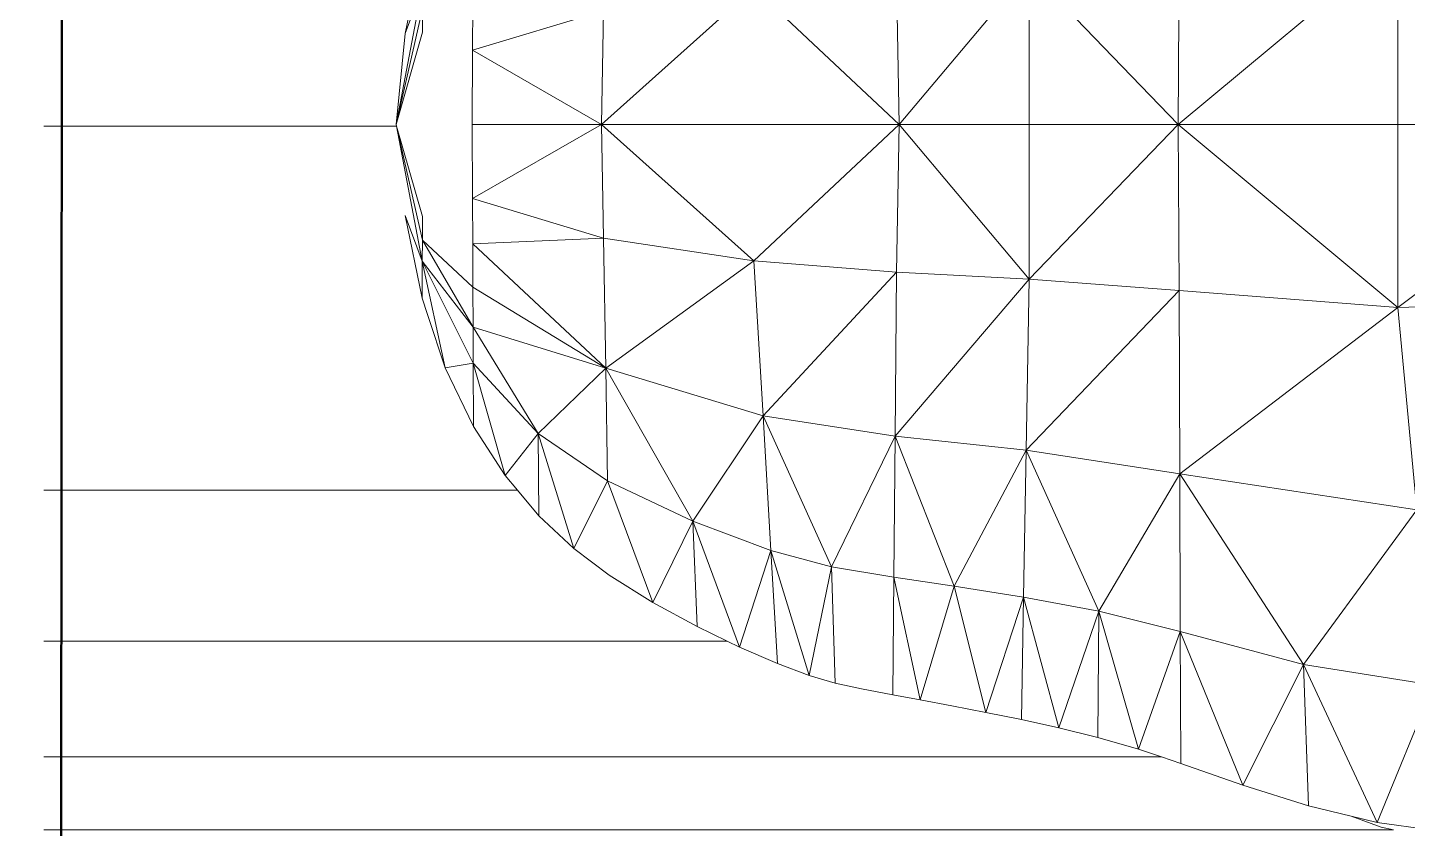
# Model space of a CAD drawing. Header units: centimetres. Extents: x -48696 to 156237, y -5617 to 29024.
# Drawn here: x -13087.78 to -13083.995, y 14471.963 to 14474.16 of the extents above; entities that cross this region are included whole.
import ezdxf

# ---------------------------------------------------------------- set-up
doc = ezdxf.new("R2010")
doc.units = ezdxf.units.CM
doc.layers.add('Moveis', color=1, linetype='Continuous', lineweight=9)
doc.layers.add('Parede Baixa', color=5, linetype='Continuous', lineweight=50)

# ---------------------------------------------------------------- blocks, each defined once
blk = doc.blocks.new('o')
at = {"layer": 'Moveis'}
for p, q in [((12555.4038, 3257.8706), (12555.4803, 3257.8424)), ((12555.4803, 3257.8424), (12555.5125, 3257.8355))]:
    blk.add_line(p, q, dxfattribs=at)
for points in [[(12555.5235, 3260.1203), (12554.9582, 3259.6499), (12554.9611, 3260.0768)], [(12555.5235, 3259.6499), (12554.9582, 3259.6499), (12555.5235, 3260.1203)], [(12556.153, 3259.6499), (12555.5235, 3259.6499), (12555.5235, 3260.1203)], [(12556.2015, 3260.1005), (12556.153, 3259.6499), (12555.5235, 3260.1203)], [(12554.9611, 3260.0768), (12554.9582, 3259.6499), (12554.5757, 3260.0476)], [(12554.2411, 3259.6499), (12553.8673, 3260.0011), (12554.2343, 3260.0297)], [(12554.5757, 3260.0476), (12554.2411, 3259.6499), (12554.2343, 3260.0297)], [(12554.5757, 3259.6499), (12554.2411, 3259.6499), (12554.5757, 3260.0476)], [(12554.9582, 3259.6499), (12554.5757, 3259.6499), (12554.5757, 3260.0476)], [(12553.0147, 3260.0018), (12552.9473, 3259.6499), (12552.9707, 3259.8836)], [(12553.8673, 3260.0011), (12553.4754, 3259.6499), (12553.4806, 3259.9421)], [(12554.2411, 3259.6499), (12553.4754, 3259.6499), (12553.8673, 3260.0011)], [(12553.0154, 3259.8869), (12552.9473, 3259.6499), (12553.015, 3259.9474)], [(12553.4806, 3259.9421), (12553.144, 3259.8406), (12553.1444, 3259.9573)], [(12553.4806, 3259.9421), (12553.4754, 3259.6499), (12553.144, 3259.8406)], [(12553.4754, 3259.6499), (12553.1432, 3259.6499), (12553.144, 3259.8406)], [(12553.0154, 3259.4128), (12553.015, 3259.3523), (12552.9482, 3259.6459)], [(12553.4754, 3259.6499), (12553.144, 3259.4591), (12553.1432, 3259.6499)], [(12553.4806, 3259.3576), (12553.144, 3259.4591), (12553.4754, 3259.6499)], [(12554.2411, 3259.6499), (12553.8673, 3259.2987), (12553.4754, 3259.6499)], [(12553.8673, 3259.2987), (12553.4806, 3259.3576), (12553.4754, 3259.6499)], [(12554.2411, 3259.6499), (12554.2343, 3259.27), (12553.8673, 3259.2987)], [(12554.5757, 3259.2521), (12554.2343, 3259.27), (12554.2411, 3259.6499)], [(12554.5757, 3259.2521), (12554.2411, 3259.6499), (12554.5757, 3259.6499)], [(12554.9582, 3259.6499), (12554.5757, 3259.2521), (12554.5757, 3259.6499)], [(12554.9611, 3259.2229), (12554.5757, 3259.2521), (12554.9582, 3259.6499)], [(12555.5235, 3259.1794), (12554.9611, 3259.2229), (12554.9582, 3259.6499)], [(12555.5235, 3259.1794), (12554.9582, 3259.6499), (12555.5235, 3259.6499)], [(12556.153, 3259.6499), (12555.5235, 3259.1794), (12555.5235, 3259.6499)], [(12556.2015, 3259.1992), (12555.5235, 3259.1794), (12556.153, 3259.6499)], [(12553.4806, 3259.3576), (12553.1444, 3259.3424), (12553.144, 3259.4591)], [(12553.4863, 3259.0228), (12553.1444, 3259.3424), (12553.4806, 3259.3576)], [(12553.8673, 3259.2987), (12553.4863, 3259.0228), (12553.4806, 3259.3576)], [(12553.1453, 3259.1288), (12553.0147, 3259.2979), (12553.015, 3259.3523)], [(12553.1453, 3259.1288), (12553.015, 3259.3523), (12553.1449, 3259.2316)], [(12553.4863, 3259.0228), (12553.1449, 3259.2316), (12553.1444, 3259.3424)], [(12553.1457, 3259.036), (12553.0739, 3259.0236), (12553.0147, 3259.2979)], [(12553.1457, 3259.036), (12553.0147, 3259.2979), (12553.1453, 3259.1288)], [(12553.8909, 3258.9003), (12553.4863, 3259.0228), (12553.8673, 3259.2987)], [(12554.2343, 3259.27), (12553.8909, 3258.9003), (12553.8673, 3259.2987)], [(12554.2343, 3259.27), (12554.2306, 3258.8479), (12553.8909, 3258.9003)], [(12554.5757, 3259.2521), (12554.2306, 3258.8479), (12554.2343, 3259.27)], [(12554.5757, 3259.2521), (12554.5679, 3258.8119), (12554.2306, 3258.8479)], [(12554.9611, 3259.2229), (12554.5679, 3258.8119), (12554.5757, 3259.2521)], [(12553.4863, 3259.0228), (12553.1453, 3259.1288), (12553.1449, 3259.2316)], [(12554.9627, 3258.7512), (12554.5679, 3258.8119), (12554.9611, 3259.2229)], [(12555.5235, 3259.1794), (12554.9627, 3258.7512), (12554.9611, 3259.2229)], [(12555.5727, 3258.6586), (12554.9627, 3258.7512), (12555.5235, 3259.1794)], [(12556.2015, 3259.1992), (12555.5727, 3258.6586), (12555.5235, 3259.1794)], [(12553.4863, 3259.0228), (12553.3123, 3258.8548), (12553.1453, 3259.1288)], [(12553.3123, 3258.8548), (12553.1457, 3259.036), (12553.1453, 3259.1288)], [(12553.2278, 3258.7466), (12553.1464, 3258.8725), (12553.1457, 3259.036)], [(12553.3123, 3258.8548), (12553.2278, 3258.7466), (12553.1457, 3259.036)], [(12553.4913, 3258.7331), (12553.3123, 3258.8548), (12553.4863, 3259.0228)], [(12553.7102, 3258.6291), (12553.4913, 3258.7331), (12553.4863, 3259.0228)], [(12553.8909, 3258.9003), (12553.7102, 3258.6291), (12553.4863, 3259.0228)], [(12553.9113, 3258.5542), (12553.7102, 3258.6291), (12553.8909, 3258.9003)], [(12554.2306, 3258.8479), (12554.067, 3258.5122), (12553.8909, 3258.9003)], [(12554.067, 3258.5122), (12553.9113, 3258.5542), (12553.8909, 3258.9003)], [(12553.4913, 3258.7331), (12553.404, 3258.5593), (12553.3123, 3258.8548)], [(12553.404, 3258.5593), (12553.3147, 3258.6432), (12553.3123, 3258.8548)], [(12554.2306, 3258.8479), (12554.2274, 3258.4853), (12554.067, 3258.5122)], [(12554.3823, 3258.462), (12554.2274, 3258.4853), (12554.2306, 3258.8479)], [(12554.5679, 3258.8119), (12554.3823, 3258.462), (12554.2306, 3258.8479)], [(12554.5679, 3258.8119), (12554.5612, 3258.4341), (12554.3823, 3258.462)], [(12554.7549, 3258.3976), (12554.5612, 3258.4341), (12554.5679, 3258.8119)], [(12554.9627, 3258.7512), (12554.7549, 3258.3976), (12554.5679, 3258.8119)], [(12553.7102, 3258.6291), (12553.6074, 3258.4201), (12553.4913, 3258.7331)], [(12554.964, 3258.3453), (12554.7549, 3258.3976), (12554.9627, 3258.7512)], [(12555.5727, 3258.6586), (12555.2809, 3258.2606), (12554.9627, 3258.7512)], [(12555.2809, 3258.2606), (12554.964, 3258.3453), (12554.9627, 3258.7512)], [(12555.6153, 3258.2078), (12555.2809, 3258.2606), (12555.5727, 3258.6586)], [(12553.7212, 3258.3581), (12553.6074, 3258.4201), (12553.7102, 3258.6291)], [(12553.9113, 3258.5542), (12553.8305, 3258.3051), (12553.7102, 3258.6291)], [(12553.9286, 3258.2628), (12553.8305, 3258.3051), (12553.9113, 3258.5542)], [(12554.0092, 3258.2327), (12553.9286, 3258.2628), (12553.9113, 3258.5542)], [(12554.067, 3258.5122), (12554.0092, 3258.2327), (12553.9113, 3258.5542)], [(12554.0769, 3258.2127), (12554.0092, 3258.2327), (12554.067, 3258.5122)], [(12554.2954, 3258.1695), (12554.2248, 3258.1827), (12554.2274, 3258.4853)], [(12554.3823, 3258.462), (12554.2954, 3258.1695), (12554.2274, 3258.4853)], [(12554.5612, 3258.4341), (12554.4636, 3258.1373), (12554.3823, 3258.462)], [(12554.5612, 3258.4341), (12554.5556, 3258.119), (12554.4636, 3258.1373)], [(12554.6519, 3258.098), (12554.5556, 3258.119), (12554.5612, 3258.4341)], [(12554.7549, 3258.3976), (12554.6519, 3258.098), (12554.5612, 3258.4341)], [(12554.7549, 3258.3976), (12554.7523, 3258.073), (12554.6519, 3258.098)], [(12554.8567, 3258.0426), (12554.7523, 3258.073), (12554.7549, 3258.3976)], [(12554.964, 3258.3453), (12554.8567, 3258.0426), (12554.7549, 3258.3976)], [(12555.1252, 3257.9503), (12554.9651, 3258.0063), (12554.964, 3258.3453)], [(12555.2809, 3258.2606), (12555.1252, 3257.9503), (12554.964, 3258.3453)], [(12555.2938, 3257.8971), (12555.1252, 3257.9503), (12555.2809, 3258.2606)], [(12555.6153, 3258.2078), (12555.47, 3257.8546), (12555.2809, 3258.2606)]]:
    blk.add_3dface(points, dxfattribs=at)
for points, invisible_edges in [([(12552.0413, 3259.6459), (12553.0141, 3260.0972), (12552.9707, 3259.8836)], 13), ([(12552.0413, 3259.6459), (12552.9707, 3259.8836), (12552.9473, 3259.6499)], 13), ([(12552.9482, 3259.6459), (12552.0413, 3259.6459), (12552.9473, 3259.6499)], 2), ([(12553.0281, 3259.1608), (12552.0413, 3259.6459), (12553.0141, 3259.2026)], 3), ([(12553.0141, 3259.2026), (12552.0413, 3259.6459), (12552.9707, 3259.4161)], 3), ([(12552.9707, 3259.4161), (12552.0413, 3259.6459), (12552.9482, 3259.6459)], 13), ([(12553.0147, 3259.2979), (12552.9707, 3259.4161), (12552.9482, 3259.6459)], 2), ([(12553.0147, 3259.2979), (12553.0281, 3259.1608), (12553.0141, 3259.2026)], 1), ([(12553.0281, 3259.1608), (12553.0147, 3259.2979), (12553.0739, 3259.0236)], 1), ([(12552.0413, 3258.7088), (12553.0281, 3259.1608), (12553.0739, 3259.0236)], 13), ([(12552.0413, 3258.7088), (12553.0739, 3259.0236), (12553.1464, 3258.8725)], 13), ([(12552.0413, 3258.7088), (12553.1464, 3258.8725), (12553.2278, 3258.7466)], 13), ([(12552.0413, 3258.7088), (12553.2278, 3258.7466), (12553.2596, 3258.7088)], 1), ([(12553.4913, 3258.7331), (12553.4955, 3258.4901), (12553.404, 3258.5593)], 1), ([(12553.4955, 3258.4901), (12553.4913, 3258.7331), (12553.6074, 3258.4201)], 1), ([(12552.0413, 3258.3206), (12553.2596, 3258.7088), (12553.3147, 3258.6432)], 13), ([(12552.0413, 3258.3206), (12553.3147, 3258.6432), (12553.404, 3258.5593)], 13), ([(12553.7102, 3258.6291), (12553.7985, 3258.3206), (12553.7212, 3258.3581)], 1), ([(12553.7985, 3258.3206), (12553.7102, 3258.6291), (12553.8305, 3258.3051)], 1), ([(12552.0413, 3258.3206), (12553.404, 3258.5593), (12553.4955, 3258.4901)], 13), ([(12554.2274, 3258.4853), (12554.0769, 3258.2127), (12554.067, 3258.5122)], 1), ([(12552.0413, 3258.3206), (12553.4955, 3258.4901), (12553.6074, 3258.4201)], 13), ([(12554.0769, 3258.2127), (12554.2274, 3258.4853), (12554.1444, 3258.1978)], 3), ([(12554.1444, 3258.1978), (12554.2274, 3258.4853), (12554.2248, 3258.1827)], 1), ([(12554.3823, 3258.462), (12554.3761, 3258.1542), (12554.2954, 3258.1695)], 1), ([(12554.3761, 3258.1542), (12554.3823, 3258.462), (12554.4636, 3258.1373)], 1), ([(12552.0413, 3258.3206), (12553.6074, 3258.4201), (12553.7212, 3258.3581)], 13), ([(12552.0413, 3258.3206), (12553.7212, 3258.3581), (12553.7985, 3258.3206)], 1), ([(12554.964, 3258.3453), (12554.916, 3258.0228), (12554.8567, 3258.0426)], 1), ([(12554.916, 3258.0228), (12554.964, 3258.3453), (12554.9651, 3258.0063)], 1), ([(12552.0413, 3258.0228), (12553.7985, 3258.3206), (12553.8305, 3258.3051)], 13), ([(12552.0413, 3258.0228), (12553.8305, 3258.3051), (12553.9286, 3258.2628)], 13), ([(12552.0413, 3258.0228), (12553.9286, 3258.2628), (12554.0092, 3258.2327)], 13), ([(12555.2809, 3258.2606), (12555.4038, 3257.8706), (12555.2938, 3257.8971)], 1), ([(12555.4038, 3257.8706), (12555.2809, 3258.2606), (12555.47, 3257.8546)], 1), ([(12552.0413, 3258.0228), (12554.0092, 3258.2327), (12554.0769, 3258.2127)], 13), ([(12552.0413, 3258.0228), (12554.0769, 3258.2127), (12554.916, 3258.0228)], 3), ([(12554.916, 3258.0228), (12554.0769, 3258.2127), (12554.1444, 3258.1978)], 13), ([(12554.916, 3258.0228), (12554.1444, 3258.1978), (12554.2248, 3258.1827)], 13), ([(12555.6153, 3258.2078), (12555.6063, 3257.8355), (12555.47, 3257.8546)], 1), ([(12554.916, 3258.0228), (12554.2248, 3258.1827), (12554.2954, 3258.1695)], 13), ([(12554.916, 3258.0228), (12554.2954, 3258.1695), (12554.3761, 3258.1542)], 13), ([(12554.916, 3258.0228), (12554.3761, 3258.1542), (12554.4636, 3258.1373)], 13), ([(12554.916, 3258.0228), (12554.4636, 3258.1373), (12554.5556, 3258.119)], 13), ([(12554.916, 3258.0228), (12554.5556, 3258.119), (12554.6519, 3258.098)], 13), ([(12554.916, 3258.0228), (12554.6519, 3258.098), (12554.7523, 3258.073)], 13), ([(12554.916, 3258.0228), (12554.7523, 3258.073), (12554.8567, 3258.0426)], 1), ([(12555.1252, 3257.9503), (12554.916, 3258.0228), (12554.9651, 3258.0063)], 1), ([(12552.0413, 3257.8355), (12555.1252, 3257.9503), (12555.2938, 3257.8971)], 13), ([(12555.4803, 3257.8424), (12555.2938, 3257.8971), (12555.4038, 3257.8706)], 1), ([(12552.0413, 3257.8355), (12555.4803, 3257.8424), (12555.5125, 3257.8355)], 1)]:
    blk.add_3dface(points, dxfattribs=dict(at, invisible_edges=invisible_edges))

msp = doc.modelspace()

# ---------------------------------------------------------------- linework, layer by layer
at = {"layer": 'Parede Baixa'}
msp.add_line((-13087.78039, 14313.52818), (-13087.64038, 14553.57458), dxfattribs=at)

# ---------------------------------------------------------------- block references
at = {"layer": 'Parede Baixa', "xscale": 1.066666666666667, "yscale": 1.066666666666667, "zscale": 1.066666666666667}
msp.add_blockref('o', (-26476.58007, 10996.93427), dxfattribs=at)

doc.saveas('drawing.dxf')
